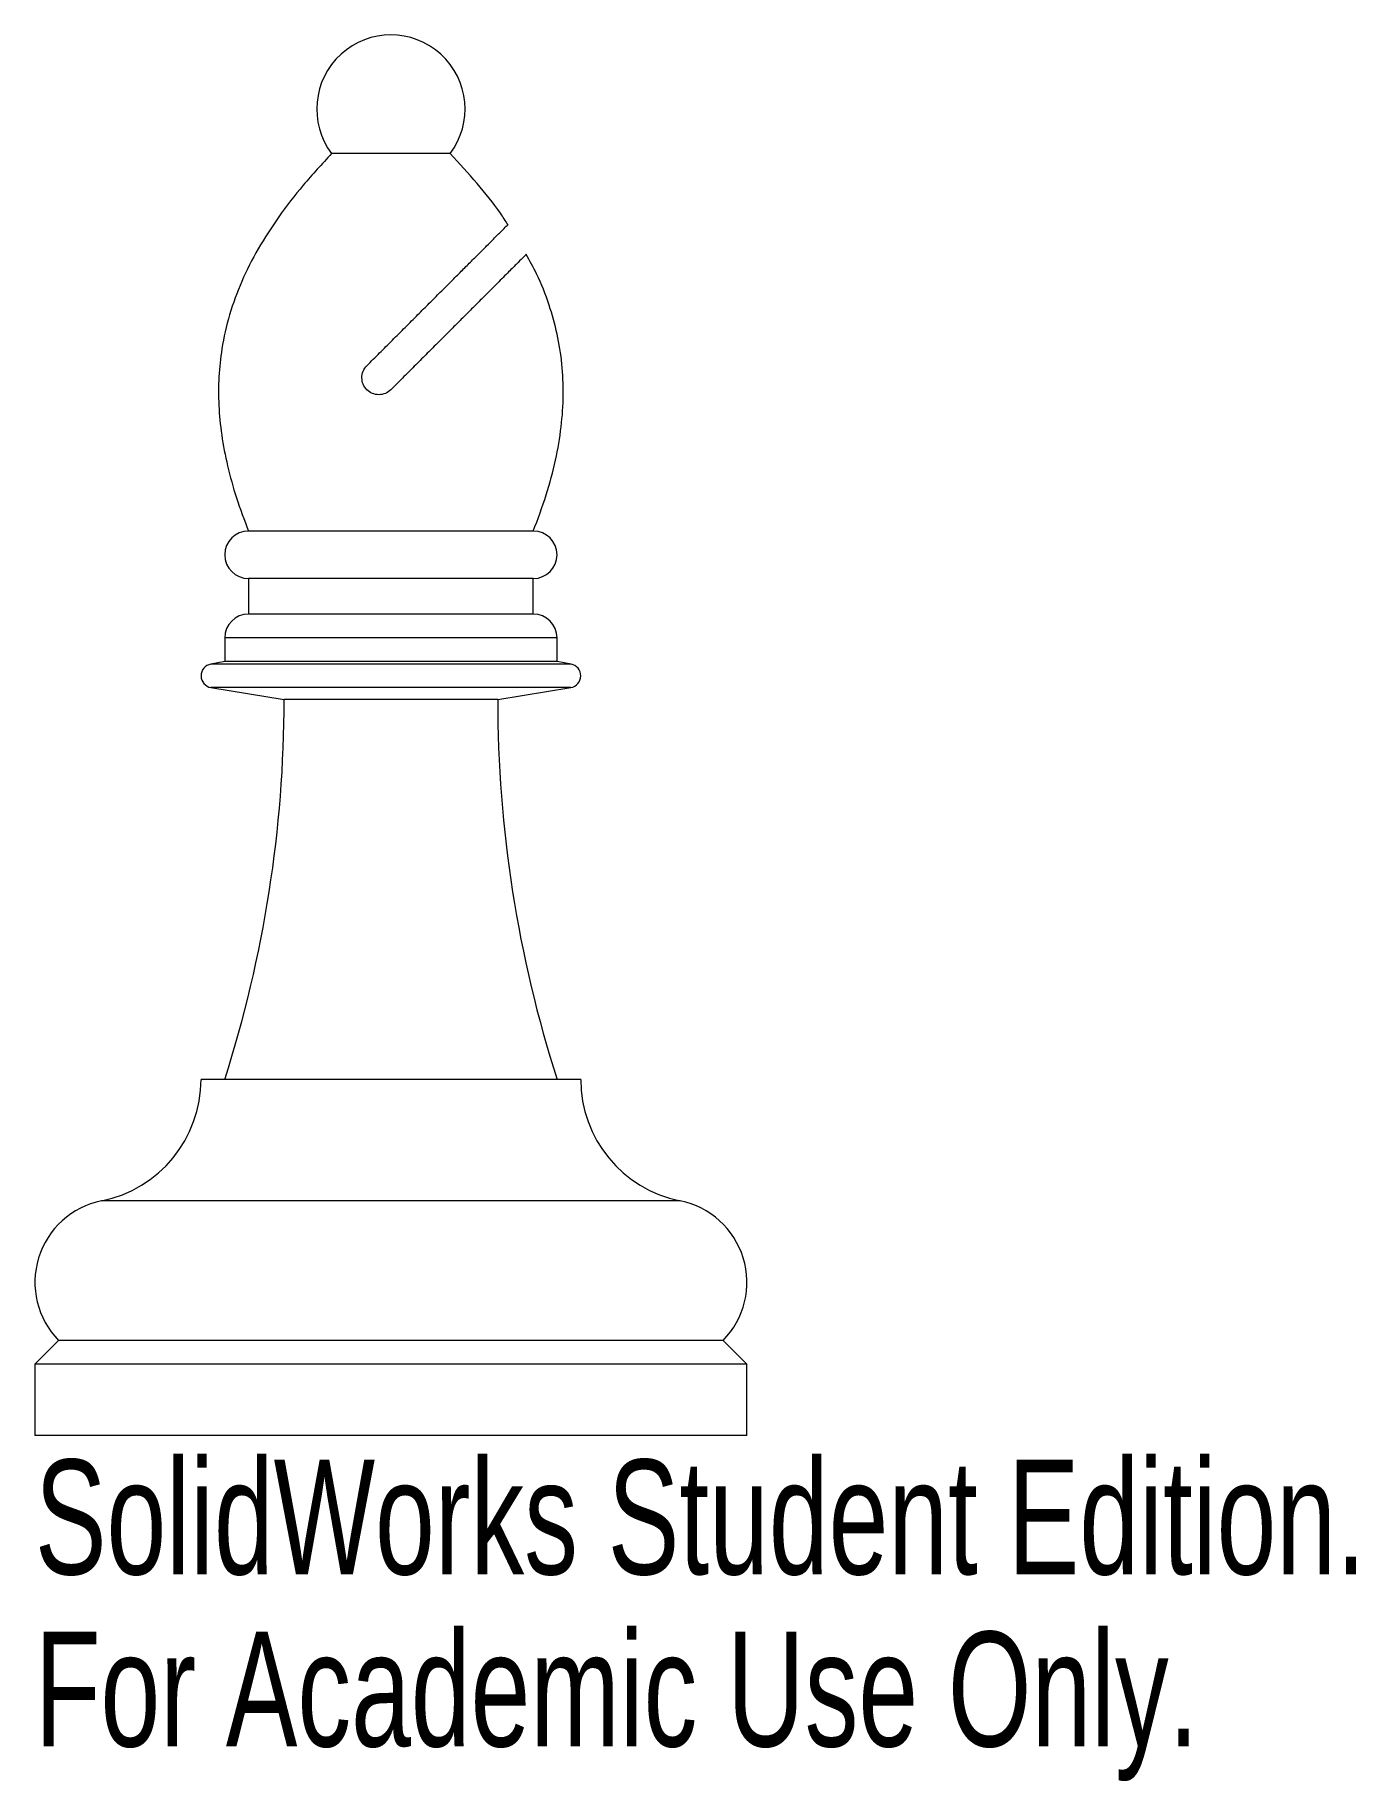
# Paper-space layout '_Right' of a CAD drawing. Header units: millimetres. Extents: x -15 to 40.7, y -14.6 to 59.
import ezdxf

# ---------------------------------------------------------------- set-up
doc = ezdxf.new("R2010")
doc.units = ezdxf.units.MM
doc.styles.add('SLDTEXTSTYLE0', font='TXT', dxfattribs={"width": 0.7})

psp = doc.layouts.new('_Right')

# ---------------------------------------------------------------- linework, layer by layer
at = {"color": 7, "linetype": 'Continuous', "lineweight": 15}
for p, q in [((2.5, 54), (-2.5, 54)), ((6, 38.1), (-6, 38.1)), ((-6, 36.1), (-6, 34.6)), ((6, 36.1), (-6, 36.1)), ((6, 34.6), (6, 36.1)), ((6, 34.6), (-6, 34.6)), ((-7, 33.6), (-7, 32.6)), ((7, 32.6), (7, 33.6)), ((-7, 32.6), (-7.59, 32.492)), ((7, 32.6), (-7, 32.6)), ((7.59, 32.492), (7, 32.6)), ((-7.581, 31.507), (-4.5, 31)), ((4.5, 31), (-4.5, 31)), ((4.5, 31), (7.581, 31.507)), ((8, 15), (-8, 15)), ((-14, 4), (-15, 3)), ((14, 4), (-14, 4)), ((15, 3), (14, 4)), ((-15, 3), (-15, 0)), ((15, 3), (-15, 3)), ((15, 0), (15, 3)), ((15, 0), (-15, 0))]:
    psp.add_line(p, q, dxfattribs=at)
at = {"color": 8, "linetype": 'Continuous', "lineweight": 15}
for p, q in [((7, 33.6), (-7, 33.6)), ((7.59, 32.492), (-7.59, 32.492)), ((7.581, 31.507), (-7.581, 31.507)), ((12.191, 9.881), (-12.191, 9.881))]:
    psp.add_line(p, q, dxfattribs=at)
at = {"color": 7, "linetype": 'Continuous', "lineweight": 15}
for centre, radius, start, end in [((0, 55.875), 3.125, 323.1301, 216.8699), ((-6, 37.1), 1, 90, 270), ((6, 37.1), 1, 270, 90), ((-6, 33.6), 1, 90, 180), ((6, 33.6), 1, 0, 90), ((-7.5, 32), 0.5, 100.38886, 260.66249), ((7.5, 32), 0.5, 279.33751, 79.61114), ((-56.95, 31), 52.45, 342.23868, 0), ((56.95, 31), 52.45, 180, 197.76132), ((-13.222, 15), 5.222, 281.38806, 0), ((13.222, 15), 5.222, 180, 258.61194), ((-11.5, 6.449), 3.5, 101.38806, 224.41531), ((11.5, 6.449), 3.5, 315.58469, 78.61194)]:
    psp.add_arc(centre, radius, start, end, dxfattribs=at)
for points, knots in [([(-2.5, 54), (-2.905, 53.561), (-3.691, 52.709), (-4.728, 51.368), (-5.603, 50.017), (-6.304, 48.64), (-6.824, 47.227), (-7.132, 45.874), (-7.267, 44.592), (-7.269, 43.377), (-7.146, 42.121), (-6.894, 40.82), (-6.519, 39.466), (-6.177, 38.565), (-6, 38.1)], [0, 0, 0, 0, 0.10268, 0.199509, 0.291355, 0.379358, 0.464952, 0.549852, 0.617343, 0.68658, 0.758546, 0.834189, 0.914401, 1, 1, 1, 1]), ([(4.93, 51.01), (4.827, 51.169), (4.434, 51.776), (3.622, 52.777), (2.881, 53.585), (2.5, 54)], [0, 0, 0, 0, 0.147251, 0.5617861, 1, 1, 1, 1]), ([(-1.012, 45.065), (-0.833, 45.244), (-0.475, 45.603), (0.066, 46.143), (0.607, 46.684), (1.127, 47.205), (1.621, 47.698), (2.088, 48.166), (2.54, 48.618), (2.965, 49.042), (3.356, 49.433), (3.714, 49.791), (4.041, 50.118), (4.37, 50.447), (4.67, 50.747), (4.878, 50.956), (4.949, 51.027), (4.94, 51.018), (4.939, 51.017)], [0, 0, 0, 0, 0.061843, 0.124157, 0.187966, 0.252293, 0.311349, 0.370819, 0.431612, 0.492873, 0.551035, 0.60965, 0.669817, 0.730583, 0.816789, 0.90536, 0.991645, 1, 1, 1, 1]), ([(5.697, 49.75), (5.7, 49.753), (5.704, 49.758), (5.637, 49.69), (5.52, 49.574), (5.296, 49.349), (4.916, 48.97), (4.421, 48.475), (3.914, 47.967), (3.452, 47.505), (3.067, 47.12), (2.661, 46.714), (2.228, 46.281), (1.772, 45.826), (1.293, 45.347), (0.801, 44.855), (0.368, 44.421), (0.1, 44.153), (0, 44.053)], [0, 0, 0, 0, 0.052937, 0.099627, 0.146319, 0.233868, 0.323599, 0.418555, 0.515719, 0.568911, 0.622105, 0.676611, 0.731119, 0.788758, 0.846399, 0.90556, 0.964722, 1, 1, 1, 1]), ([(6, 38.1), (6.191, 38.606), (6.561, 39.584), (6.952, 41.055), (7.195, 42.464), (7.286, 43.821), (7.229, 45.13), (7.029, 46.399), (6.673, 47.67), (6.233, 48.797), (5.853, 49.481), (5.702, 49.753)], [0, 0, 0, 0, 0.134155, 0.259195, 0.37667, 0.488274, 0.595807, 0.701118, 0.80602, 0.922944, 1, 1, 1, 1]), ([(0, 44.053), (-0.067, 43.986), (-0.146, 43.934), (-0.32, 43.862), (-0.414, 43.844), (-0.694, 43.844), (-0.88, 43.921), (-1.077, 44.119), (-1.131, 44.198), (-1.203, 44.37), (-1.221, 44.463), (-1.222, 44.747), (-1.146, 44.932), (-1.012, 45.065)], [0, 0, 0, 0, 0.125, 0.125, 0.25, 0.25, 0.5, 0.5, 0.625, 0.625, 0.75, 0.75, 1, 1, 1, 1])]:
    psp.add_open_spline(points, degree=3, knots=knots, dxfattribs=at)

# ---------------------------------------------------------------- texts
at = {"color": 7, "linetype": 'Continuous', "char_height": 4.83362, "attachment_point": 1, "style": 'SLDTEXTSTYLE0'}
for s, insert in [('SolidWorks Student Edition.', (-15, -1.02)), ('For Academic Use Only.', (-15, -8.27))]:
    psp.add_mtext(s, dxfattribs=dict(at, insert=insert))

doc.saveas('drawing.dxf')
